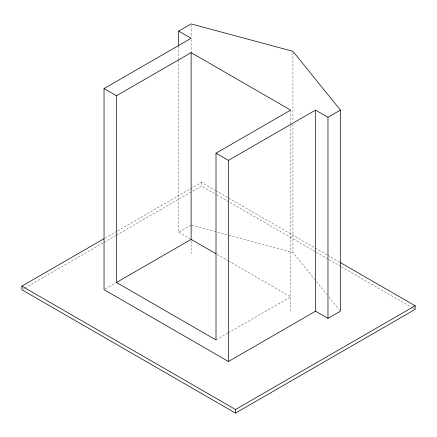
<?xml version="1.0" encoding="UTF-8"?>
<svg xmlns="http://www.w3.org/2000/svg" width="437" height="437" viewBox="0 0 437 437"><rect width="100%" height="100%" fill="white"/><g stroke="black" fill="none" stroke-linecap="round" stroke-linejoin="round"><path stroke-width="0.33" stroke-dasharray="2.19 1.64" d="M105.175 238.039L116.996 231.217M117.586 230.873L201.501 182.426L215.075 190.264M23.03 289.054L24.215 288.371M24.805 288.032L103.4 242.655M103.995 242.311L115.81 235.488M116.4 235.15L201.501 186.02L216.255 194.536M178.689 60.41L178.689 232.211L191.127 225.028M105.219 288.988L115.81 282.876M216.009 339.948L227.764 333.158M228.354 332.819L290.654 296.849L228.229 260.813M191.783 225.202L292.937 252.433L314.755 279.445M215.665 190.603L327.209 255.006M327.799 255.345L339.604 262.162M216.845 194.88L328.389 259.278M328.985 259.622L340.784 266.433M341.373 266.772L412.2 307.664M412.79 308.003L415.15 309.369M178.689 232.211L189.997 238.739M217.042 254.35L227.639 260.468M316.464 281.559L327.155 294.8M328.87 296.92L339.56 310.155M292.937 52.686L292.937 121.541M292.937 124.266L292.937 252.433M290.654 110.102L290.654 311.215M201.501 182.426L201.501 186.02M191.127 25.275L191.127 36.866M191.127 39.592L191.127 51.91M191.127 240.694L191.127 253.755M178.689 46.093L178.689 59.727"/><path stroke-width="0.66" d="M178.689 31.093L191.127 23.915L292.937 51.32L340.418 110.102L340.418 311.215L327.974 318.398L315.536 311.215L228.453 361.492L104.044 289.671L104.044 88.553L191.127 38.276L178.689 31.093L178.689 45.41M116.482 95.736L191.127 52.642L290.654 110.102L216.009 153.196L216.009 339.948L116.482 282.488L116.482 95.736L104.044 88.553M216.009 153.196L228.453 160.379L315.536 110.102L327.974 117.285L340.418 110.102M340.194 262.5L415.15 305.774L415.15 309.369L235.499 413.085L21.85 289.736L21.85 286.148L103.995 238.722M116.482 282.488L191.127 239.389L215.862 253.673M21.85 286.148L235.499 409.496L415.15 305.774M327.974 117.285L327.974 318.398M315.536 110.102L315.536 311.215M235.499 409.496L235.499 413.085M228.453 160.379L228.453 361.492M191.127 52.642L191.127 239.389"/></g></svg>
